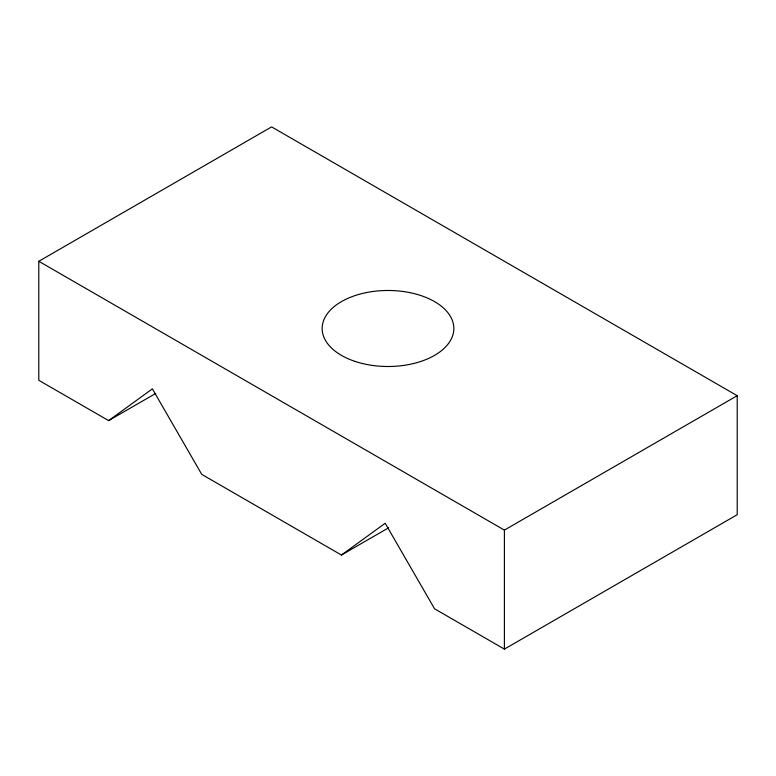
<?xml version="1.0" encoding="UTF-8"?>
<svg xmlns="http://www.w3.org/2000/svg" width="776" height="776" viewBox="0 0 776 776"><rect width="100%" height="100%" fill="white"/><g stroke="black" fill="none" stroke-linecap="round" stroke-linejoin="round"><path stroke-width="1.16" d="M341.44 555.034L385.177 523.257L434.56 608.791L504.4 649.114L737.2 514.711L737.2 395.692L271.6 126.886L38.8 261.289L38.8 380.308L108.64 420.621L152.377 388.854L201.76 474.388L341.44 555.034L388.63 527.787M108.64 420.621L155.831 393.384M38.8 261.289L504.4 530.105L737.2 395.692M504.4 530.105L504.4 649.114M355.078 361.412A65.844 38.014 0 0 0 453.844 328.49A65.844 38.014 0 0 0 355.078 295.569A65.844 38.014 0 0 0 355.078 361.412"/></g></svg>
